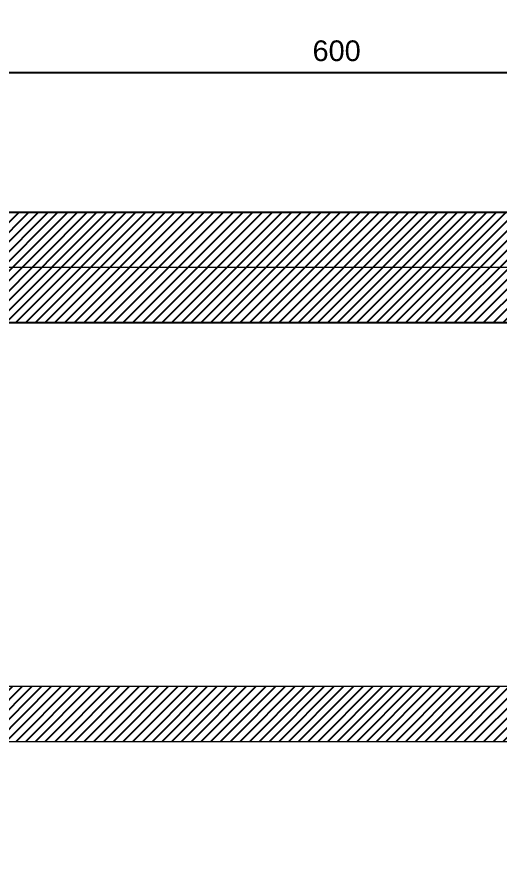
# Model space of a CAD drawing. Header units: inches. Extents: x 274057 to 444617, y 490067 to 635630.
# Drawn here: x 359641.1 to 359816, y 517284.8 to 517592.1 of the extents above; entities that cross this region are included whole.
import ezdxf

# ---------------------------------------------------------------- set-up
doc = ezdxf.new("R2010")
doc.units = ezdxf.units.IN
doc.header["$MEASUREMENT"] = 0
for name, color, linetype in [('8', 8, 'Continuous'), ('CQ PANEL DIMENSION', 1, 'Continuous'), ('menuiserie', 32, 'Continuous')]:
    doc.layers.add(name, color=color, linetype=linetype)
doc.layers.add('Hardware Accs.', color=7, linetype='Continuous', lineweight=0)
doc.styles.get("Standard").update_dxf_attribs({"font": 'arial.ttf'})
doc.dimstyles.new('chester 15', dxfattribs={"dimscale": 0.15, "dimtxt": 150, "dimasz": 100, "dimexe": 100, "dimexo": 0, "dimgap": 80, "dimtad": 1, "dimdec": 0, "dimzin": 0, "dimdsep": 46, "dimtxsty": 'Standard', "dimblk": 'DOT', "dimcen": 100, "dimclrd": 1, "dimclre": 1, "dimclrt": 3, "dimadec": 0, "dimazin": 0, "dimtfac": 1, "dimtdec": 0, "dimtofl": 0, "dimtmove": 0, "dimatfit": 3, "dimfxl": 1, "dimtolj": 1, "dimtzin": 0, "dimlwd": -1, "dimarcsym": 0})
doc.dimstyles.new('chester 5', dxfattribs={"dimscale": 0.05, "dimtxt": 150, "dimasz": 50, "dimexe": 100, "dimexo": 0, "dimgap": 80, "dimtad": 1, "dimdec": 0, "dimzin": 0, "dimdsep": 46, "dimtxsty": 'Standard', "dimblk": 'DOT', "dimcen": 100, "dimclrd": 1, "dimclre": 1, "dimclrt": 3, "dimadec": 0, "dimazin": 0, "dimtfac": 1, "dimtdec": 0, "dimtofl": 0, "dimtmove": 0, "dimatfit": 3, "dimfxl": 1, "dimtolj": 1, "dimtzin": 0, "dimlwd": -1, "dimarcsym": 0})

# ---------------------------------------------------------------- blocks, each defined once
blk = doc.blocks.new('_Dot')
at = {"color": 0, "linetype": 'ByBlock', "lineweight": -2}
blk.add_line((-0.5, 0), (-1, 0), dxfattribs=at)
at = {"color": 0, "linetype": 'ByBlock', "const_width": 0.5}
blk.add_lwpolyline([(-0.25, 0, 1), (0.25, 0, 1)], format="xyb", close=True, dxfattribs=at)
blk = doc.blocks.new('*D1043')
at = {"layer": 'CQ PANEL DIMENSION', "color": 1, "lineweight": -2, "transparency": 16777216}
for p, q in [((361667.43, 517515.28), (361667.43, 517576.94)), ((362267.43, 517515.28), (362267.43, 517576.94))]:
    blk.add_line(p, q, dxfattribs=at)
at = {"layer": 'CQ PANEL DIMENSION', "color": 1, "transparency": 16777216}
blk.add_line((361669.93, 517571.94), (362264.93, 517571.94), dxfattribs=at)
at = {"layer": 'Defpoints', "color": 0, "transparency": 16777216}
for p in [(362267.43, 517571.94), (361667.43, 517515.28, 0), (362267.43, 517515.28, 0)]:
    blk.add_point(p, dxfattribs=at)
at = {"layer": 'CQ PANEL DIMENSION', "color": 1, "transparency": 16777216, "xscale": 2.5, "yscale": 2.5, "zscale": 2.5, "rotation": 180}
blk.add_blockref('_Dot', (361667.43, 517571.94), dxfattribs=at)
at = {"layer": 'CQ PANEL DIMENSION', "color": 1, "transparency": 16777216, "xscale": 2.5, "yscale": 2.5, "zscale": 2.5}
blk.add_blockref('_Dot', (362267.43, 517571.94), dxfattribs=at)
at = {"layer": 'CQ PANEL DIMENSION', "color": 3, "transparency": 16777216, "insert": (361967.43, 517579.77), "char_height": 7.5, "attachment_point": 5}
blk.add_mtext('\\A1;600', dxfattribs=at)
blk = doc.blocks.new('*D791')
at = {"layer": 'CQ PANEL DIMENSION', "color": 1, "lineweight": -2, "transparency": 16777216}
for p, q in [((358368.71, 517284.78), (358368.71, 517646.78)), ((360075.1, 517284.78), (360075.1, 517646.78))]:
    blk.add_line(p, q, dxfattribs=at)
at = {"layer": 'CQ PANEL DIMENSION', "color": 1, "transparency": 16777216}
blk.add_line((358383.71, 517631.78), (360060.1, 517631.78), dxfattribs=at)
at = {"layer": 'Defpoints', "color": 0, "transparency": 16777216}
for p in [(360075.1, 517631.78), (358368.71, 517284.78, -0.03), (360075.1, 517284.78, 0)]:
    blk.add_point(p, dxfattribs=at)
at = {"layer": 'CQ PANEL DIMENSION', "color": 1, "transparency": 16777216, "xscale": 15, "yscale": 15, "zscale": 15, "rotation": 180}
blk.add_blockref('_Dot', (358368.71, 517631.78), dxfattribs=at)
at = {"layer": 'CQ PANEL DIMENSION', "color": 1, "transparency": 16777216, "xscale": 15, "yscale": 15, "zscale": 15}
blk.add_blockref('_Dot', (360075.1, 517631.78), dxfattribs=at)
at = {"layer": 'CQ PANEL DIMENSION', "color": 3, "transparency": 16777216, "insert": (359221.9, 517655.27), "char_height": 22.5, "attachment_point": 5}
blk.add_mtext('\\A1;1706', dxfattribs=at)
blk = doc.blocks.new('tv cabinet fireplace')
at = {"layer": '8'}
h = blk.add_hatch(dxfattribs=at)
h.set_pattern_fill('ANSI31', color=256, scale=20)
h.set_pattern_definition([(45, (148243.981, 586943.8055), (-1.767766953, 1.767766953), [])])
edge = h.paths.add_edge_path()
edge.add_line((362267.43, 517521.28), (361673.43, 517521.28))
edge.add_arc((361667.43, 517521.28), 6, -90, 0, ccw=False)
edge.add_line((361667.43, 517515.28), (361667.43, 517501.28))
edge.add_line((361667.43, 517501.28), (362267.43, 517501.28))
edge.add_line((362267.43, 517501.28), (362267.43, 517521.28))
edge = h.paths.add_edge_path()
edge.add_line((362267.43, 517501.28), (361677.43, 517501.28))
edge.add_line((361677.43, 517501.28), (361677.43, 517495.28))
edge.add_arc((361677.43, 517481.28), 14, 0, 90, ccw=False)
edge.add_line((361691.43, 517481.28), (362267.43, 517481.28))
edge.add_line((362267.43, 517481.28), (362267.43, 517501.28))
h.paths.add_polyline_path([(361716.43, 517480.28), (361696.43, 517480.28), (361696.43, 517350.28), (361716.43, 517350.28)])
edge = h.paths.add_edge_path()
edge.add_line((362267.43, 517349.28), (361688.93, 517349.28))
edge.add_arc((361688.93, 517341.78), 7.5, 90, 270)
edge.add_line((361688.93, 517334.28), (361690.43, 517334.28))
edge.add_line((361690.43, 517334.28), (361690.43, 517329.28))
edge.add_line((361690.43, 517329.28), (362085.44, 517329.28))
edge.add_line((362085.44, 517329.28), (362085.44, 517329.28))
edge.add_line((362085.44, 517329.28), (362110.43, 517329.28))
edge.add_line((362110.43, 517329.28), (362267.43, 517329.28))
edge.add_line((362267.43, 517329.28), (362267.43, 517349.28))
at = {"layer": 'Hardware Accs.', "color": 6}
for p, q in [((361667.43, 517501.28, 0.09), (362267.43, 517501.28, 0.09)), ((361688.93, 517349.28, 0.09), (362267.43, 517349.28, 0.09)), ((361690.43, 517329.28, 0.09), (362267.43, 517329.28, 0.09))]:
    blk.add_line(p, q, dxfattribs=at)
at = {"layer": 'Hardware Accs.', "color": 6, "elevation": 0.09}
blk.add_lwpolyline([(362267.43, 517481.28), (362267.43, 517481.28), (361691.43, 517481.28)], dxfattribs=at)
at = {"layer": 'menuiserie', "color": 6, "ltscale": 2}
blk.add_line((361673.43, 517521.28, 0.09), (362267.43, 517521.28, 0.09), dxfattribs=at)
at = {"layer": 'menuiserie', "ltscale": 2}
blk.add_line((361639.43, 517481.28, 0.09), (362267.43, 517481.28, 0.09), dxfattribs=at)
at = {"layer": 'CQ PANEL DIMENSION'}
dim = blk.add_linear_dim(base=(362267.43, 517571.94, 0.09), p1=(361667.43, 517515.28, 0.09), p2=(362267.43, 517515.28, 0.09), dimstyle='chester 5', override={"dimtmove": 1}, dxfattribs=at)
dim.commit()
dim.dimension.update_dxf_attribs({"geometry": '*D1043', "text_midpoint": (361967.43, 517579.77, 0.09)})

msp = doc.modelspace()

# ---------------------------------------------------------------- block references
at = {"layer": 'CQ PANEL DIMENSION'}
msp.add_blockref('tv cabinet fireplace', (-2210.33, 0, -0.09), dxfattribs=at)

# ---------------------------------------------------------------- dimensions: what is measured, and where the dimension line sits
dim = msp.add_linear_dim(base=(360075.1, 517631.78), p1=(358368.71, 517284.78, -0.03), p2=(360075.1, 517284.78, 0), dimstyle='chester 15', dxfattribs=at)
dim.commit()
dim.dimension.update_dxf_attribs({"geometry": '*D791', "text_midpoint": (359221.9, 517655.27)})

doc.saveas('drawing.dxf')
